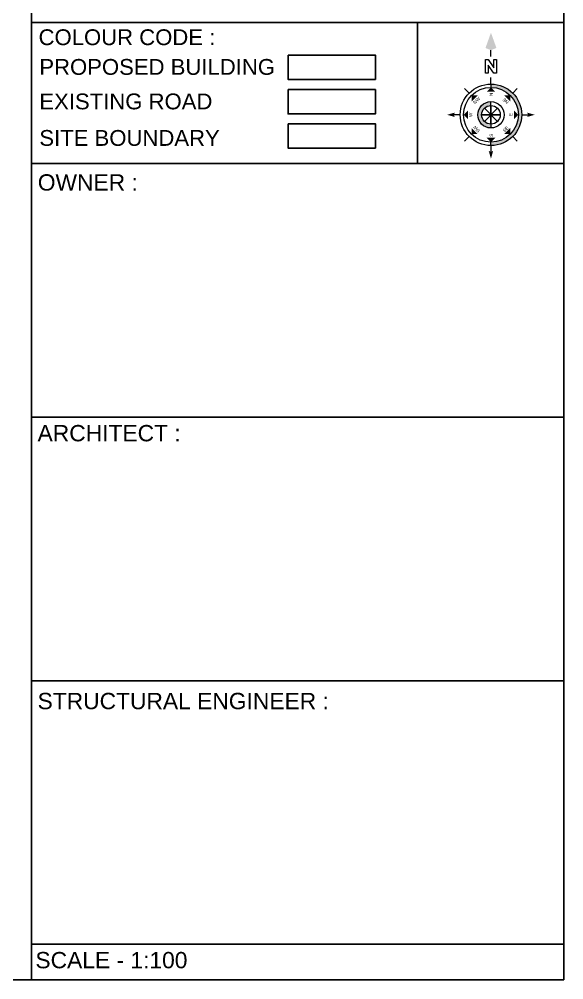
# Model space of a CAD drawing. Header units: metres. Extents: x 2792 to 3145, y -72 to 111.
# Drawn here: x 3058.27 to 3069.28, y -71.97 to -52.54 of the extents above; entities that cross this region are included whole.
import ezdxf
from ezdxf.enums import TextEntityAlignment as Align

# ---------------------------------------------------------------- set-up
doc = ezdxf.new("R2010")
doc.units = ezdxf.units.M
doc.header["$MEASUREMENT"] = 0
doc.layers.add('North Pont', color=7, linetype='Continuous', lineweight=15)
doc.layers.add('Title-text', color=7, linetype='Continuous')
doc.styles.add('RomanS', font='arial.ttf', dxfattribs={"height": 9})
doc.styles.get("Standard").update_dxf_attribs({"font": 'arial.ttf'})

# ---------------------------------------------------------------- blocks, each defined once
blk = doc.blocks.new('NR')
at = {"layer": 'North Pont'}
h = blk.add_hatch(color=0, dxfattribs=at)
h.paths.add_polyline_path([(2704.7, 1547.9, -0.414214), (2887.4, 1730.5), (2887.4, 1753, 0.414214), (2682.3, 1547.9, 0.414214), (2887.4, 1342.7), (2887.4, 1365.2, -0.414214)])
h.paths.add_polyline_path([(2887.4, 1485.8), (2887.4, 1460.2, 0.414214), (2975.1, 1547.9, 0.414214), (2887.4, 1635.5), (2887.4, 1609.9, -0.414214), (2949.4, 1547.9, -0.414214)])
at = {"layer": 'North Pont', "color": 0}
for p, q in [((2887.4, 1753), (2887.4, 1796.3)), ((2887.4, 1753), (2887.4, 1730.5)), ((2742.4, 1692.9), (2711.7, 1723.5)), ((3032.4, 1692.9), (3063.1, 1723.5)), ((2887.4, 1609.9), (2887.4, 1635.5)), ((2887.4, 1609.9), (2887.4, 1485.8)), ((2887.4, 1485.8), (2887.4, 1609.9)), ((2682.3, 1547.9), (2639, 1547.9)), ((2949.4, 1547.9), (2825.4, 1547.9)), ((2825.4, 1547.9), (2949.4, 1547.9)), ((2931.2, 1591.7), (2843.6, 1504)), ((2843.6, 1591.7), (2931.2, 1504)), ((2843.6, 1504), (2931.2, 1591.7)), ((2931.2, 1504), (2843.6, 1591.7)), ((3092.5, 1547.9), (3135.8, 1547.9)), ((2887.4, 1485.8), (2887.4, 1460.2)), ((2742.4, 1402.8), (2711.7, 1372.2)), ((2887.4, 1342.7), (2887.4, 1365.2)), ((3032.4, 1402.8), (3063.1, 1372.2)), ((2887.4, 1342.7), (2887.4, 1299.4)), ((2887.4, 1160), (2887.4, 1116.7))]:
    blk.add_line(p, q, dxfattribs=at)
at = {"layer": 'North Pont', "color": 0, "linetype": 'ByBlock'}
for p, q in [((2849.9, 1178.9), (2849.9, 1271)), ((2849.9, 1271), (2868.3, 1271)), ((2868.3, 1271), (2905.2, 1215.7)), ((2905.2, 1178.9), (2868.3, 1234.1)), ((2868.3, 1234.1), (2868.3, 1178.9)), ((2905.2, 1271), (2923.6, 1271)), ((2905.2, 1215.7), (2905.2, 1271)), ((2923.6, 1271), (2923.6, 1178.9)), ((2868.3, 1178.9), (2849.9, 1178.9)), ((2923.6, 1178.9), (2905.2, 1178.9))]:
    blk.add_line(p, q, dxfattribs=at)
at = {"layer": 'North Pont', "color": 0}
for radius in [205.1, 182.7, 87.7, 62]:
    blk.add_circle((2887.4, 1547.9), radius, dxfattribs=at)
for points in [[(2872.8, 1789), (2887.4, 1796.3), (2887.4, 1840.1)], [(2887.4, 1840.1), (2902, 1789), (2887.4, 1796.3)], [(2887.4, 1730.5), (2916.6, 1701.3), (2858.2, 1701.3)], [(2758.2, 1677), (2799.6, 1677), (2758.2, 1635.7)], [(3016.6, 1677), (3016.6, 1635.7), (2975.2, 1677)], [(2595.1, 1547.9), (2646.3, 1562.5), (2639, 1547.9)], [(2646.3, 1533.2), (2639, 1547.9), (2595.1, 1547.9)], [(2704.7, 1547.9), (2733.9, 1577.1), (2733.9, 1518.6)], [(3070.1, 1547.9), (3040.9, 1518.6), (3040.9, 1577.1)], [(3128.5, 1562.5), (3135.8, 1547.9), (3179.7, 1547.9)], [(3179.7, 1547.9), (3128.5, 1533.2), (3135.8, 1547.9)], [(2758.2, 1418.7), (2758.2, 1460), (2799.6, 1418.7)], [(3016.6, 1418.7), (2975.2, 1418.7), (3016.6, 1460)], [(2887.4, 1365.2), (2858.2, 1394.4), (2916.6, 1394.4)], [(2887.4, 1116.7), (2850.9, 1102.1), (2887.4, 999.8)], [(2887.4, 999.8), (2923.9, 1102.1), (2887.4, 1116.7)]]:
    blk.add_solid(points, dxfattribs=at)
at = {"layer": 'North Pont', "color": 0, "style": 'RomanS'}
for s, height, rotation, p in [('S', 21.9, 270, (2874.4, 1684.2)), ('SE', 21.92, 224.05838, (2782.2, 1652.1)), ('SW', 21.92, 315, (2975.2, 1635.7)), ('E', 21.9, 270, (2744.4, 1546.2)), ('W', 21.9, 270, (3011.6, 1547.9)), ('NE', 21.92, 319.56361, (2782.6, 1447.1)), ('NW', 21.92, 225, (2975.2, 1460)), ('N', 21.9, 270, (2874.9, 1411.9))]:
    blk.add_text(s, height=height, rotation=rotation, dxfattribs=at).set_placement(p, align=Align.CENTER)

msp = doc.modelspace()

# ---------------------------------------------------------------- linework, layer by layer
for p, q in [((3058.51863, -24.29748), (3058.51863, -71.97156)), ((3058.51863, -52.61092), (3069.27932, -52.61092)), ((3066.31802, -55.46307), (3066.31802, -52.61092)), ((3058.51863, -55.46307), (3069.27932, -55.46307)), ((3058.51863, -60.59278), (3069.27932, -60.59278)), ((3058.51863, -65.92115), (3069.27932, -65.92115)), ((3058.51863, -71.24953), (3069.27932, -71.24953))]:
    msp.add_line(p, q)
for points in [[(2999.48408, -24.29748), (3069.27932, -24.29748), (3069.27932, -71.97156), (2999.48408, -71.97156)], [(3063.70358, -53.2655), (3065.47065, -53.2655), (3065.47065, -53.75774), (3063.70358, -53.75774)], [(3063.70358, -53.96361), (3065.47065, -53.96361), (3065.47065, -54.45586), (3063.70358, -54.45586)], [(3063.70358, -54.65597), (3065.47065, -54.65597), (3065.47065, -55.14822), (3063.70358, -55.14822)]]:
    msp.add_lwpolyline(points, close=True)

# ---------------------------------------------------------------- block references
at = {"xscale": 0.0030315634690595, "yscale": 0.0030315634690595, "zscale": 0.0030315634690595, "rotation": 180}
msp.add_blockref('NR', (3076.55981, -49.78246), dxfattribs=at)

# ---------------------------------------------------------------- texts
at = {"layer": 'Title-text', "linetype": 'Continuous'}
for s, height, p in [('COLOUR CODE :', 0.3197843, (3058.65843, -53.06559)), ('PROPOSED BUILDING', 0.3197843, (3058.67391, -53.66632)), ('EXISTING ROAD', 0.3197843, (3058.67391, -54.36434)), ('SITE BOUNDARY', 0.3197843, (3058.67391, -55.10277)), ('OWNER :', 0.33, (3058.64266, -56.00795)), ('ARCHITECT :', 0.33, (3058.63801, -61.07962)), ('STRUCTURAL ENGINEER :', 0.33, (3058.63801, -66.4979)), ('SCALE - 1:100', 0.33, (3058.59432, -71.73904))]:
    msp.add_text(s, height=height, dxfattribs=at).set_placement(p)

doc.saveas('drawing.dxf')
